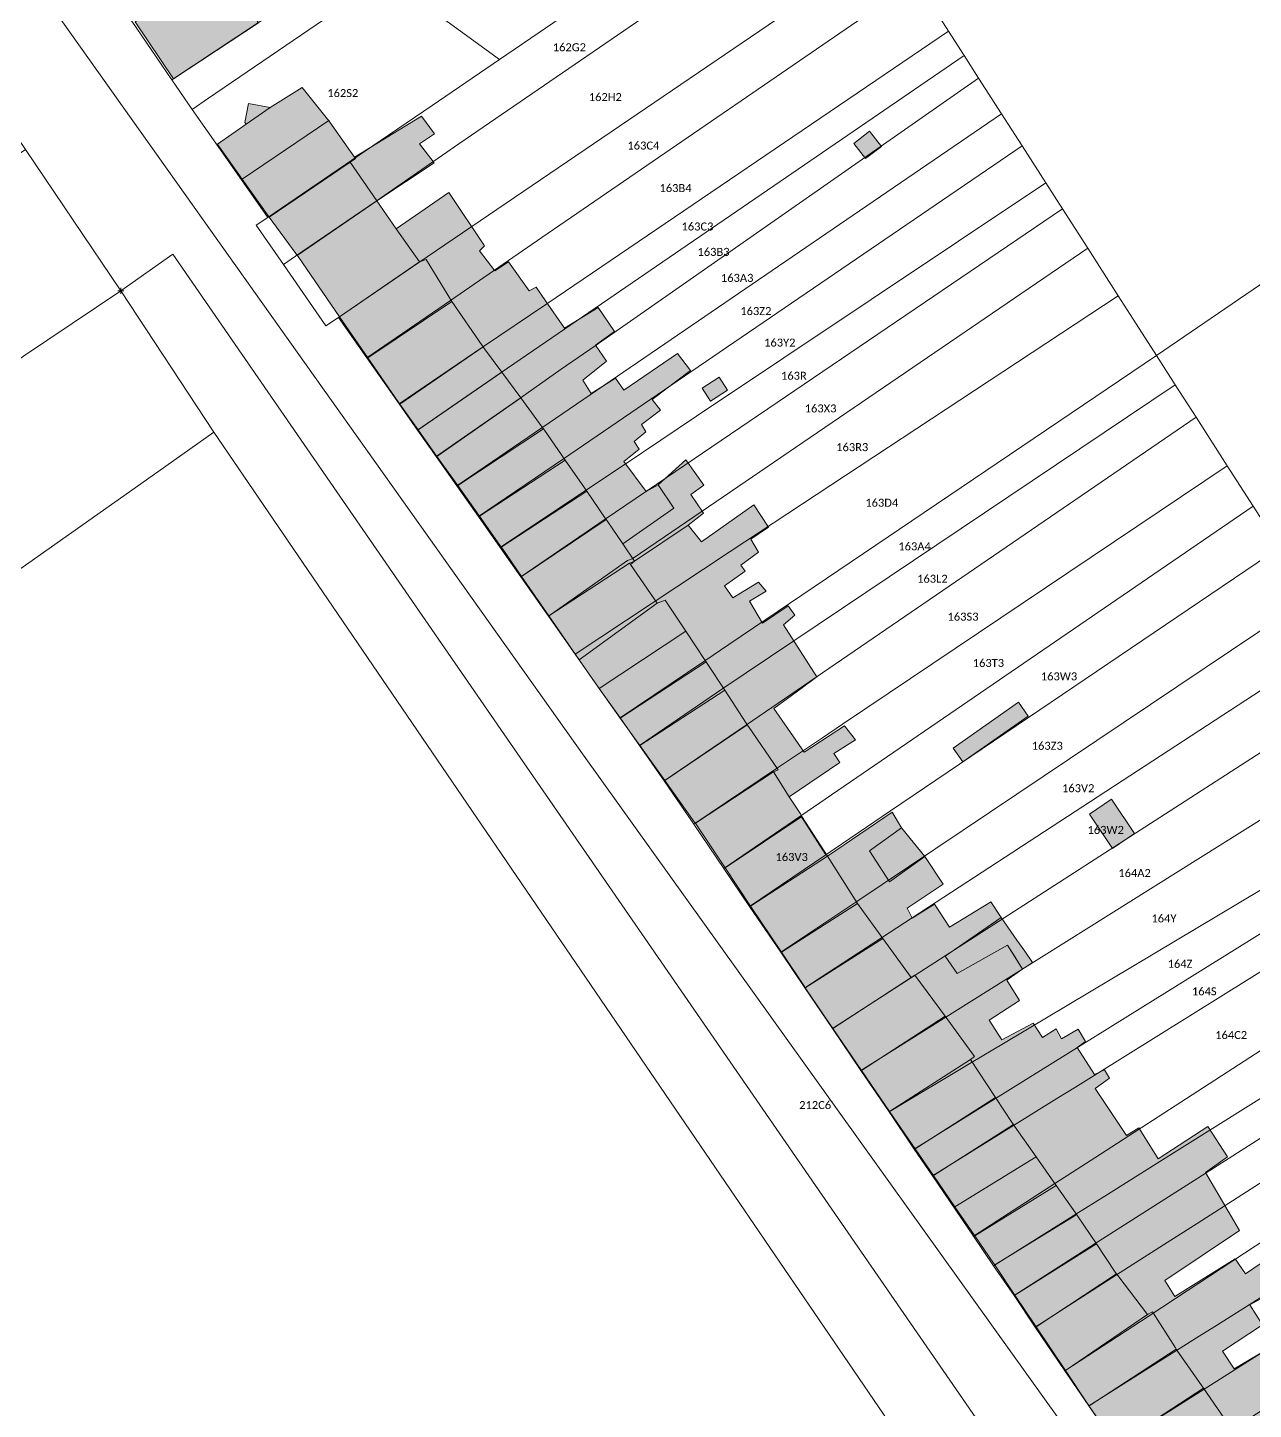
# Model space of a CAD drawing. Header units: metres. Extents: x 113120 to 240396, y 120329 to 242116.
# Drawn here: x 116581.3 to 116703.8, y 121359.2 to 121497.3 of the extents above; entities that cross this region are included whole.
import ezdxf

# ---------------------------------------------------------------- set-up
doc = ezdxf.new("R2010")
doc.units = ezdxf.units.M
doc.header["$LTSCALE"] = 3
doc.header["$PDMODE"] = 2
doc.header["$PDSIZE"] = 0.3
for name, color, linetype, lineweight in [('Bpn_CaPa', 78, 'Continuous', 0), ('Bpn_ReBu', 4, 'Continuous', 0), ('Bpt_CaNu', 7, 'Continuous', 0), ('Bpt_PrSt', 7, 'Continuous', 0), ('Hachure bâtiment', 11, 'Continuous', 0)]:
    doc.layers.add(name, color=color, linetype=linetype, lineweight=lineweight)
doc.styles.add('Legend', font='')
doc.styles.get('Legend').set_extended_font_data('Calibri')

msp = doc.modelspace()

# ---------------------------------------------------------------- hatches: boundary and pattern name
at = {"layer": 'Hachure bâtiment'}
h = msp.add_hatch(color=256, dxfattribs=at)
h.dxf.hatch_style = 1
h.paths.add_polyline_path([(116604.16, 121498.07), (116604.35, 121497.77), (116595.85, 121492.17), (116592.02, 121497.89), (116592.24, 121498.02), (116599.65, 121502.8), (116600.95, 121503.2)])
h = msp.add_hatch(color=256, dxfattribs=at)
h.dxf.hatch_style = 1
h.paths.add_polyline_path([(116611.27, 121488.16), (116611.38, 121488.02), (116602.72, 121482.15), (116600.4, 121485.46), (116600.27, 121485.64), (116603.12, 121487.65), (116605.54, 121489.3), (116608.72, 121491.32)])
h = msp.add_hatch(color=256, dxfattribs=at)
h.dxf.hatch_style = 1
h.paths.add_polyline_path([(116605.54, 121489.3), (116603.12, 121487.65), (116603.01, 121487.83), (116603.35, 121489.71)], flags=17)
h = msp.add_hatch(color=256, dxfattribs=at)
h.dxf.hatch_style = 1
h.paths.add_polyline_path([(116611.51, 121487.84), (116613.95, 121484.34), (116614.05, 121484.2), (116613.52, 121483.85), (116605.43, 121478.36), (116602.72, 121482.15), (116611.38, 121488.02)])
h = msp.add_hatch(color=256, dxfattribs=at)
h.dxf.hatch_style = 1
h.paths.add_polyline_path([(116621.95, 121486.67), (116620.47, 121485.67), (116621.92, 121483.77), (116616.19, 121480), (116613.52, 121483.85), (116614.05, 121484.2), (116613.95, 121484.34), (116620.67, 121488.45)])
h = msp.add_hatch(color=256, dxfattribs=at)
h.dxf.hatch_style = 1
h.paths.add_polyline_path([(116666.65, 121485.4), (116665.07, 121484.2), (116663.9, 121485.72), (116665.47, 121486.95)])
h = msp.add_hatch(color=256, dxfattribs=at)
h.dxf.hatch_style = 1
h.paths.add_polyline_path([(116616.19, 121480), (116608.23, 121474.53), (116608.1, 121474.71), (116605.43, 121478.36), (116613.52, 121483.85)])
h = msp.add_hatch(color=256, dxfattribs=at)
h.dxf.hatch_style = 1
h.paths.add_polyline_path([(116618.13, 121477.2), (116620.45, 121473.87), (116612.47, 121468.39), (116608.32, 121474.41), (116608.23, 121474.53), (116616.19, 121480)])
h = msp.add_hatch(color=256, dxfattribs=at)
h.dxf.hatch_style = 1
h.paths.add_polyline_path([(116626.97, 121475.5), (116626.47, 121475), (116628, 121472.97), (116629.37, 121473.89), (116631.42, 121470.97), (116632.12, 121471.35), (116633.05, 121470), (116634.95, 121467.25), (116638.32, 121469.32), (116639.97, 121466.92), (116638.05, 121465.55), (116639.15, 121463.95), (116636.8, 121462.05), (116637.62, 121460.72), (116640.05, 121462.25), (116640.9, 121461.05), (116646.25, 121464.72), (116647.57, 121463.02), (116643.72, 121460.12), (116644.57, 121459.07), (116642.67, 121457.62), (116643.1, 121456.9), (116641.92, 121455.92), (116642.44, 121455.14), (116640.9, 121453.92), (116643.12, 121450.92), (116644.31, 121451.59), (116645.9, 121449.25), (116640.79, 121445.69), (116639.22, 121447.98), (116639.12, 121448.13), (116639.03, 121448.26), (116637.19, 121450.94), (116635.02, 121454.07), (116632.97, 121457.05), (116632.87, 121457.19), (116632.73, 121457.37), (116630.59, 121460.29), (116628.7, 121462.84), (116626.97, 121465.19), (116626.83, 121465.37), (116626.73, 121465.52), (116623.7, 121469.92), (116621.12, 121474.12), (116620.45, 121473.87), (116618.13, 121477.2), (116623.4, 121480.82)])
h = msp.add_hatch(color=256, dxfattribs=at)
h.dxf.hatch_style = 1
h.paths.add_polyline_path([(116623.7, 121469.92), (116615.29, 121464.3), (116612.47, 121468.39), (116620.45, 121473.87), (116621.12, 121474.12)])
h = msp.add_hatch(color=256, dxfattribs=at)
h.dxf.hatch_style = 1
h.paths.add_polyline_path([(116626.73, 121465.52), (116626.83, 121465.37), (116618.51, 121459.64), (116618.34, 121459.88), (116615.29, 121464.3), (116623.7, 121469.92)])
h = msp.add_hatch(color=256, dxfattribs=at)
h.dxf.hatch_style = 1
h.paths.add_polyline_path([(116626.97, 121465.19), (116628.7, 121462.84), (116620.32, 121457.09), (116618.51, 121459.64), (116626.83, 121465.37)], flags=17)
h = msp.add_hatch(color=256, dxfattribs=at)
h.dxf.hatch_style = 1
h.paths.add_polyline_path([(116630.59, 121460.29), (116622.2, 121454.43), (116620.32, 121457.09), (116628.7, 121462.84)], flags=17)
h = msp.add_hatch(color=256, dxfattribs=at)
h.dxf.hatch_style = 1
h.paths.add_polyline_path([(116651.27, 121461.07), (116649.55, 121459.95), (116648.72, 121461.25), (116650.42, 121462.37)])
h = msp.add_hatch(color=256, dxfattribs=at)
h.dxf.hatch_style = 1
h.paths.add_polyline_path([(116632.73, 121457.37), (116632.87, 121457.19), (116624.28, 121451.51), (116622.2, 121454.43), (116630.59, 121460.29)], flags=17)
h = msp.add_hatch(color=256, dxfattribs=at)
h.dxf.hatch_style = 1
h.paths.add_polyline_path([(116632.97, 121457.05), (116635.02, 121454.07), (116626.45, 121448.45), (116624.28, 121451.51), (116632.87, 121457.19)], flags=17)
h = msp.add_hatch(color=256, dxfattribs=at)
h.dxf.hatch_style = 1
h.paths.add_polyline_path([(116637.19, 121450.94), (116628.64, 121445.37), (116628.51, 121445.55), (116626.45, 121448.45), (116635.02, 121454.07)])
h = msp.add_hatch(color=256, dxfattribs=at)
h.dxf.hatch_style = 1
h.paths.add_polyline_path([(116640.79, 121445.69), (116645.9, 121449.25), (116644.31, 121451.59), (116647.09, 121454.09), (116648.9, 121451.56), (116647.59, 121450.62), (116648.87, 121448.74), (116647.34, 121447.57), (116641.97, 121443.95)])
h = msp.add_hatch(color=256, dxfattribs=at)
h.dxf.hatch_style = 1
h.paths.add_polyline_path([(116639.03, 121448.26), (116639.12, 121448.13), (116630.67, 121442.43), (116628.72, 121445.25), (116628.64, 121445.37), (116637.19, 121450.94)])
h = msp.add_hatch(color=256, dxfattribs=at)
h.dxf.hatch_style = 1
h.paths.add_polyline_path([(116655.37, 121447.37), (116653.6, 121446.15), (116654.37, 121444.85), (116652.6, 121443.55), (116653.02, 121442.97), (116650.95, 121441.5), (116651.8, 121440.3), (116654.35, 121441.87), (116655.12, 121440.95), (116653.45, 121439.95), (116654.75, 121437.77), (116657.32, 121439.5), (116658, 121438.55), (116656.87, 121437.6), (116660.2, 121432.4), (116658.63, 121431.24), (116655.9, 121429.22), (116658.92, 121424.85), (116662.97, 121427.5), (116664.05, 121426.1), (116661.9, 121424.72), (116662.5, 121423.82), (116657.44, 121420.41), (116655.85, 121422.9), (116656.32, 121423.1), (116653.37, 121427.42), (116653.24, 121427.6), (116653.14, 121427.76), (116650.98, 121431.07), (116649.24, 121433.73), (116649.14, 121433.88), (116649.04, 121434.03), (116647.08, 121436.97), (116645.02, 121440.07), (116644.22, 121439.77), (116641.56, 121443.62), (116641.97, 121443.95), (116647.34, 121447.57), (116648.67, 121445.9), (116653.9, 121449.6)])
h = msp.add_hatch(color=256, dxfattribs=at)
h.dxf.hatch_style = 1
h.paths.add_polyline_path([(116639.22, 121447.98), (116640.79, 121445.69), (116641.97, 121443.95), (116641.47, 121443.75), (116633.4, 121438.48), (116630.67, 121442.43), (116639.12, 121448.13)])
h = msp.add_hatch(color=256, dxfattribs=at)
h.dxf.hatch_style = 1
h.paths.add_polyline_path([(116641.56, 121443.62), (116644.22, 121439.77), (116636.43, 121434.1), (116633.4, 121438.48), (116641.47, 121443.75)])
h = msp.add_hatch(color=256, dxfattribs=at)
h.dxf.hatch_style = 1
h.paths.add_polyline_path([(116647.08, 121436.97), (116638.43, 121431.22), (116638.25, 121431.47), (116636.43, 121434.1), (116644.22, 121439.77), (116645.02, 121440.07)])
h = msp.add_hatch(color=256, dxfattribs=at)
h.dxf.hatch_style = 1
h.paths.add_polyline_path([(116649.04, 121434.03), (116649.14, 121433.88), (116640.53, 121428.27), (116638.43, 121431.22), (116647.08, 121436.97)])
h = msp.add_hatch(color=256, dxfattribs=at)
h.dxf.hatch_style = 1
h.paths.add_polyline_path([(116649.24, 121433.73), (116650.98, 121431.07), (116642.49, 121425.54), (116640.53, 121428.27), (116649.14, 121433.88)])
h = msp.add_hatch(color=256, dxfattribs=at)
h.dxf.hatch_style = 1
h.paths.add_polyline_path([(116653.14, 121427.76), (116653.24, 121427.6), (116645, 121422.02), (116642.49, 121425.54), (116650.98, 121431.07)], flags=17)
h = msp.add_hatch(color=256, dxfattribs=at)
h.dxf.hatch_style = 1
h.paths.add_polyline_path([(116681.32, 121428.45), (116674.8, 121423.9), (116673.82, 121425.27), (116680.35, 121429.85)])
h = msp.add_hatch(color=256, dxfattribs=at)
h.dxf.hatch_style = 1
h.paths.add_polyline_path([(116653.37, 121427.42), (116656.32, 121423.1), (116655.85, 121422.9), (116648.05, 121417.75), (116647.94, 121417.9), (116645, 121422.02), (116653.24, 121427.6)])
h = msp.add_hatch(color=256, dxfattribs=at)
h.dxf.hatch_style = 1
h.paths.add_polyline_path([(116657.44, 121420.41), (116658.55, 121418.68), (116658.7, 121418.44), (116651.02, 121413.3), (116648.15, 121417.61), (116648.05, 121417.75), (116655.85, 121422.9)])
h = msp.add_hatch(color=256, dxfattribs=at)
h.dxf.hatch_style = 1
h.paths.add_polyline_path([(116668.65, 121417.3), (116665.47, 121415), (116667.47, 121411.9), (116670.99, 121414.43), (116672.82, 121411.65), (116669.22, 121409.25), (116669.72, 121408.27), (116671.95, 121409.67), (116673.45, 121407.37), (116677.4, 121409.78), (116677.6, 121409.9), (116678.64, 121408.32), (116673.02, 121404.47), (116674.22, 121402.72), (116679.27, 121405.55), (116680.75, 121403.17), (116680.45, 121402.95), (116679.2, 121402.05), (116680.45, 121400.02), (116677.42, 121398.05), (116678.7, 121396.1), (116681.82, 121397.78), (116682.77, 121396.35), (116684.12, 121397.2), (116684.65, 121396.2), (116686.32, 121397.17), (116687.07, 121395.92), (116686.22, 121395.35), (116687.97, 121392.62), (116688.97, 121393.1), (116689.47, 121392.27), (116688.02, 121391.22), (116691.17, 121386.55), (116692.4, 121387.3), (116694.32, 121384.2), (116699.3, 121387.42), (116701.25, 121384.4), (116699.07, 121382.82), (116702.45, 121377.05), (116695, 121372.05), (116696, 121370.45), (116702.02, 121374.2), (116703.05, 121372.72), (116704.72, 121373.85), (116706.2, 121371.22), (116709.42, 121373.25), (116710.17, 121372.07), (116705.7, 121368.95), (116704.95, 121370.4), (116703.5, 121369.6), (116704.75, 121367.6), (116700.77, 121364.97), (116701.92, 121363.22), (116708.86, 121367.31), (116711.45, 121363.22), (116711.92, 121362.5), (116715.37, 121364.65), (116716.82, 121362.32), (116712.87, 121359.6), (116714.77, 121356.27), (116716.5, 121357.3), (116717.45, 121355.67), (116715.62, 121354.62), (116715.92, 121354.15), (116712.3, 121351.85), (116713.4, 121350.17), (116717.5, 121352.57), (116719.85, 121349.35), (116721.65, 121345.87), (116725.35, 121347.97), (116726.75, 121345.72), (116720.7, 121341.85), (116721.15, 121341.07), (116720.65, 121340.62), (116721.92, 121338.5), (116719.27, 121336.85), (116718.02, 121338.87), (116715.4, 121337.3), (116714.45, 121336.77), (116712.1, 121339.98), (116709.85, 121343.05), (116710.6, 121343.65), (116708.27, 121346.92), (116708.07, 121346.9), (116705.65, 121350.37), (116706.2, 121350.9), (116703.96, 121354.02), (116701.9, 121356.88), (116701.79, 121357.03), (116701.66, 121357.22), (116698.85, 121361.27), (116696.27, 121364.98), (116696.14, 121365.16), (116696.06, 121365.29), (116693.77, 121368.9), (116693.25, 121368.65), (116690.28, 121372.55), (116690.17, 121372.69), (116690.04, 121372.88), (116688.16, 121375.69), (116686.26, 121378.51), (116686.18, 121378.63), (116686.05, 121378.82), (116684.14, 121381.53), (116682.14, 121384.39), (116679.97, 121387.48), (116679.87, 121387.63), (116679.74, 121387.81), (116678.07, 121390.32), (116675.55, 121394.12), (116675.97, 121394.45), (116673.03, 121398.45), (116670, 121402.57), (116669.62, 121402.32), (116666.8, 121406.22), (116664.43, 121409.5), (116664.26, 121409.74), (116661.25, 121414.45), (116667.72, 121418.87)])
h.paths.add_polyline_path([(116722.77, 121410.57), (116721.25, 121409.6), (116719.77, 121411.87), (116721.3, 121412.85)], flags=16)
h = msp.add_hatch(color=256, dxfattribs=at)
h.dxf.hatch_style = 1
h.paths.add_polyline_path([(116691.95, 121416.72), (116689.75, 121415.23), (116687.45, 121418.65), (116689.65, 121420.15)])
h = msp.add_hatch(color=256, dxfattribs=at)
h.dxf.hatch_style = 1
h.paths.add_polyline_path([(116661.25, 121414.45), (116653.57, 121409.48), (116651.02, 121413.3), (116658.7, 121418.44)])
h = msp.add_hatch(color=256, dxfattribs=at)
h.dxf.hatch_style = 1
h.paths.add_polyline_path([(116670.99, 121414.43), (116667.47, 121411.9), (116665.47, 121415), (116668.65, 121417.3)], flags=17)
h = msp.add_hatch(color=256, dxfattribs=at)
h.dxf.hatch_style = 1
h.paths.add_polyline_path([(116664.26, 121409.74), (116656.65, 121404.87), (116653.57, 121409.48), (116661.25, 121414.45)])
h = msp.add_hatch(color=256, dxfattribs=at)
h.dxf.hatch_style = 1
h.paths.add_polyline_path([(116664.43, 121409.5), (116666.8, 121406.22), (116659.03, 121401.3), (116658.95, 121401.42), (116656.65, 121404.87), (116664.26, 121409.74)])
h = msp.add_hatch(color=256, dxfattribs=at)
h.dxf.hatch_style = 1
h.paths.add_polyline_path([(116680.2, 121406.07), (116680.98, 121404.95), (116681.76, 121403.83), (116680.75, 121403.17), (116680.01, 121404.36), (116679.27, 121405.55), (116674.22, 121402.72), (116673.02, 121404.47), (116677.87, 121407.79), (116677.94, 121407.84), (116678.64, 121408.32)], flags=17)
h = msp.add_hatch(color=256, dxfattribs=at)
h.dxf.hatch_style = 1
h.paths.add_polyline_path([(116669.62, 121402.32), (116661.8, 121397.23), (116659.16, 121401.11), (116659.03, 121401.3), (116666.8, 121406.22)])
h = msp.add_hatch(color=256, dxfattribs=at)
h.dxf.hatch_style = 1
h.paths.add_polyline_path([(116673.03, 121398.45), (116664.65, 121393.05), (116661.8, 121397.23), (116669.62, 121402.32), (116670, 121402.57)], flags=17)
h = msp.add_hatch(color=256, dxfattribs=at)
h.dxf.hatch_style = 1
h.paths.add_polyline_path([(116675.97, 121394.45), (116675.55, 121394.12), (116667.47, 121388.92), (116664.65, 121393.05), (116673.03, 121398.45)], flags=17)
h = msp.add_hatch(color=256, dxfattribs=at)
h.dxf.hatch_style = 1
h.paths.add_polyline_path([(116678.07, 121390.32), (116670.02, 121385.2), (116667.47, 121388.92), (116675.55, 121394.12)], flags=17)
h = msp.add_hatch(color=256, dxfattribs=at)
h.dxf.hatch_style = 1
h.paths.add_polyline_path([(116679.74, 121387.81), (116679.87, 121387.63), (116671.86, 121382.52), (116670.02, 121385.2), (116678.07, 121390.32)], flags=17)
h = msp.add_hatch(color=256, dxfattribs=at)
h.dxf.hatch_style = 1
h.paths.add_polyline_path([(116679.97, 121387.48), (116682.14, 121384.39), (116674, 121379.39), (116671.86, 121382.52), (116679.87, 121387.63)], flags=17)
h = msp.add_hatch(color=256, dxfattribs=at)
h.dxf.hatch_style = 1
h.paths.add_polyline_path([(116684.14, 121381.53), (116675.98, 121376.51), (116674, 121379.39), (116682.14, 121384.39)], flags=17)
h = msp.add_hatch(color=256, dxfattribs=at)
h.dxf.hatch_style = 1
h.paths.add_polyline_path([(116686.05, 121378.82), (116686.18, 121378.63), (116677.98, 121373.59), (116677.86, 121373.78), (116675.98, 121376.51), (116684.14, 121381.53)], flags=17)
h = msp.add_hatch(color=256, dxfattribs=at)
h.dxf.hatch_style = 1
h.paths.add_polyline_path([(116686.26, 121378.51), (116688.16, 121375.69), (116680, 121370.58), (116678.09, 121373.44), (116677.98, 121373.59), (116686.18, 121378.63)], flags=17)
h = msp.add_hatch(color=256, dxfattribs=at)
h.dxf.hatch_style = 1
h.paths.add_polyline_path([(116690.04, 121372.88), (116690.17, 121372.69), (116682.11, 121367.42), (116680, 121370.58), (116688.16, 121375.69)], flags=17)
h = msp.add_hatch(color=256, dxfattribs=at)
h.dxf.hatch_style = 1
h.paths.add_polyline_path([(116690.28, 121372.55), (116693.25, 121368.65), (116685.05, 121363.03), (116682.11, 121367.42), (116690.17, 121372.69)], flags=17)
h = msp.add_hatch(color=256, dxfattribs=at)
h.dxf.hatch_style = 1
h.paths.add_polyline_path([(116696.06, 121365.29), (116696.14, 121365.16), (116687.41, 121359.5), (116687.29, 121359.68), (116685.05, 121363.03), (116693.25, 121368.65), (116693.77, 121368.9)], flags=17)
h = msp.add_hatch(color=256, dxfattribs=at)
h.dxf.hatch_style = 1
h.paths.add_polyline_path([(116696.27, 121364.98), (116698.85, 121361.27), (116690.13, 121355.56), (116687.5, 121359.37), (116687.41, 121359.5), (116696.14, 121365.16)], flags=17)
h = msp.add_hatch(color=256, dxfattribs=at)
h.dxf.hatch_style = 1
h.paths.add_polyline_path([(116701.66, 121357.22), (116701.79, 121357.03), (116692.95, 121351.48), (116690.13, 121355.56), (116698.85, 121361.27)], flags=17)

# ---------------------------------------------------------------- linework, layer by layer
at = {"layer": 'Bpn_CaPa'}
for points in [[(116690.33, 121470.5), (116687.28, 121475.25), (116684.76, 121479.17), (116683.08, 121481.79), (116680.72, 121485.47), (116678.66, 121488.68), (116676.36, 121492.25), (116674.91, 121494.52), (116673.35, 121496.94), (116670.11, 121502), (116667.6, 121505.92), (116671.55, 121508.64), (116677.42, 121512.7), (116721.98, 121542.57), (116722.81, 121543.13), (116740.86, 121555.71), (116769.09, 121515.72), (116694.16, 121464.53), (116692.14, 121467.67), (116690.33, 121470.5)], [(116560.82, 121514.21), (116558.99, 121516.85), (116556.46, 121520.51), (116556.29, 121520.72), (116555.04, 121522.24), (116553.79, 121523.79), (116553.63, 121524.26), (116557.04, 121528.28), (116560.36, 121532.21), (116636.93, 121424.46), (116716.79, 121312.98), (116746.55, 121272.14), (116763.22, 121266.37), (116753.72, 121256.46), (116743.29, 121269.29), (116721.23, 121296.44), (116691.51, 121335.93), (116595.79, 121474.64), (116590.59, 121470.98), (116581.06, 121485.1), (116571.45, 121499.2), (116560.82, 121514.21)], [(116605.31, 121478.33), (116616.53, 121485.98), (116621.74, 121489.53), (116628.45, 121494.1), (116660.96, 121516.26), (116663.41, 121512.44), (116624.41, 121485.67), (116616.14, 121479.96), (116608.06, 121474.44), (116606.85, 121473.61), (116604.14, 121477.54), (116605.31, 121478.33)], [(116600.08, 121513.95), (116604.54, 121507.41), (116605.42, 121506.13), (116609.01, 121500.86), (116604.36, 121497.8), (116595.7, 121492.09), (116594.7, 121493.56), (116586.56, 121505.5), (116595.27, 121510.94), (116600.08, 121513.95)], [(116612.35, 121468.33), (116611.08, 121467.47), (116606.85, 121473.61), (116608.06, 121474.44), (116616.14, 121479.96), (116624.41, 121485.67), (116663.41, 121512.44), (116667.6, 121505.92), (116627.37, 121478.56), (116620.41, 121473.81), (116612.35, 121468.33)], [(116612.35, 121468.33), (116620.41, 121473.81), (116627.37, 121478.56), (116667.6, 121505.92), (116670.11, 121502), (116632.7, 121476.31), (116623.55, 121470.03), (116615.19, 121464.28), (116612.35, 121468.33)], [(116597.73, 121489.13), (116599.37, 121490.25), (116617.13, 121502.38), (116620.67, 121499.79), (116628.45, 121494.1), (116621.74, 121489.53), (116616.53, 121485.98), (116605.31, 121478.33), (116600.1, 121485.75), (116597.73, 121489.13)], [(116618.42, 121459.69), (116615.19, 121464.28), (116623.55, 121470.03), (116632.7, 121476.31), (116670.11, 121502), (116673.35, 121496.94), (116633.18, 121469.7), (116626.77, 121465.35), (116618.42, 121459.69)], [(116618.42, 121459.69), (116626.77, 121465.35), (116633.18, 121469.7), (116673.35, 121496.94), (116674.91, 121494.52), (116634.95, 121467.14), (116628.64, 121462.81), (116620.27, 121457.07), (116618.42, 121459.69)], [(116620.27, 121457.07), (116628.64, 121462.81), (116634.95, 121467.14), (116674.91, 121494.52), (116676.36, 121492.25), (116638.01, 121465.49), (116634.64, 121463.14), (116630.52, 121460.27), (116622.14, 121454.41), (116620.27, 121457.07)], [(116622.14, 121454.41), (116630.52, 121460.27), (116634.64, 121463.14), (116638.01, 121465.49), (116676.36, 121492.25), (116678.66, 121488.68), (116637.53, 121460.59), (116632.71, 121457.3), (116624.2, 121451.48), (116622.14, 121454.41)], [(116680.72, 121485.47), (116647.59, 121462.89), (116634.85, 121454.2), (116626.36, 121448.41), (116624.2, 121451.48), (116632.71, 121457.3), (116637.53, 121460.59), (116678.66, 121488.68), (116680.72, 121485.47)], [(116628.53, 121445.32), (116626.36, 121448.41), (116634.85, 121454.2), (116647.59, 121462.89), (116680.72, 121485.47), (116683.08, 121481.79), (116648.15, 121458.44), (116641.01, 121453.66), (116637.05, 121451.02), (116628.53, 121445.32)], [(116539.42, 121457.21), (116581.06, 121485.1), (116590.59, 121470.98), (116549.01, 121443.1), (116539.42, 121457.21)], [(116628.53, 121445.32), (116637.05, 121451.02), (116641.01, 121453.66), (116648.15, 121458.44), (116683.08, 121481.79), (116684.76, 121479.17), (116644.19, 121451.64), (116639.04, 121448.14), (116630.58, 121442.4), (116628.53, 121445.32)], [(116687.28, 121475.25), (116644.97, 121446.39), (116641.73, 121444.19), (116641.25, 121444.04), (116633.35, 121438.47), (116630.58, 121442.4), (116639.04, 121448.14), (116644.19, 121451.64), (116684.76, 121479.17), (116687.28, 121475.25)], [(116753.72, 121256.46), (116752.37, 121255.05), (116749.44, 121251.99), (116747.29, 121249.75), (116713.01, 121291), (116599.89, 121456.84), (116590.59, 121470.98), (116595.79, 121474.64), (116691.51, 121335.93), (116721.23, 121296.44), (116743.29, 121269.29), (116753.72, 121256.46)], [(116687.28, 121475.25), (116690.33, 121470.5), (116651.54, 121444.92), (116646.2, 121441.39), (116636.03, 121434.66), (116633.35, 121438.47), (116641.25, 121444.04), (116641.73, 121444.19), (116644.97, 121446.39), (116687.28, 121475.25)], [(116694.16, 121464.53), (116651.39, 121435.63), (116648.98, 121434), (116640.51, 121428.28), (116638.43, 121431.24), (116636.03, 121434.66), (116646.2, 121441.39), (116651.54, 121444.92), (116690.33, 121470.5), (116692.14, 121467.67), (116694.16, 121464.53)], [(116694.16, 121464.53), (116696.04, 121461.59), (116650.8, 121431.23), (116642.45, 121425.53), (116640.51, 121428.28), (116648.98, 121434), (116651.39, 121435.63), (116694.16, 121464.53)], [(116698.12, 121458.35), (116653.15, 121427.61), (116644.93, 121422), (116642.45, 121425.53), (116650.8, 121431.23), (116696.04, 121461.59), (116698.12, 121458.35)], [(116698.12, 121458.35), (116701.24, 121453.5), (116662.76, 121427.66), (116660.76, 121426.31), (116656.16, 121423.22), (116647.88, 121417.66), (116644.93, 121422), (116653.15, 121427.61), (116698.12, 121458.35)], [(116658.58, 121418.5), (116650.88, 121413.24), (116647.88, 121417.66), (116656.16, 121423.22), (116660.76, 121426.31), (116662.76, 121427.66), (116701.24, 121453.5), (116703.82, 121449.47), (116658.58, 121418.5)], [(116658.58, 121418.5), (116703.82, 121449.47), (116706.48, 121445.34), (116667.57, 121418.99), (116661.08, 121414.59), (116658.58, 121418.5)], [(116709.64, 121440.41), (116664.09, 121409.88), (116656.58, 121404.85), (116653.46, 121409.44), (116661.08, 121414.59), (116667.57, 121418.99), (116706.48, 121445.34), (116709.64, 121440.41)], [(116709.64, 121440.41), (116712.38, 121436.14), (116666.66, 121406.3), (116658.99, 121401.3), (116656.58, 121404.85), (116664.09, 121409.88), (116709.64, 121440.41)], [(116658.99, 121401.3), (116666.66, 121406.3), (116712.38, 121436.14), (116715.23, 121431.69), (116677.89, 121407.63), (116669.57, 121402.27), (116661.76, 121397.23), (116658.99, 121401.3)], [(116664.6, 121393.04), (116661.76, 121397.23), (116669.57, 121402.27), (116677.89, 121407.63), (116715.23, 121431.69), (116718.4, 121426.76), (116680.7, 121403.13), (116679.08, 121402.12), (116664.6, 121393.04)], [(116721.84, 121421.4), (116678.86, 121395.74), (116675.66, 121393.83), (116667.41, 121388.9), (116664.6, 121393.04), (116679.08, 121402.12), (116680.7, 121403.13), (116718.4, 121426.76), (116721.84, 121421.4)], [(116721.84, 121421.4), (116723.64, 121418.6), (116678.06, 121390.22), (116669.94, 121385.18), (116667.41, 121388.9), (116675.66, 121393.83), (116678.86, 121395.74), (116721.84, 121421.4)], [(116653.46, 121409.44), (116650.88, 121413.24), (116658.58, 121418.5), (116661.08, 121414.59), (116653.46, 121409.44)], [(116669.94, 121385.18), (116678.06, 121390.22), (116723.64, 121418.6), (116725.38, 121415.88), (116687.93, 121392.55), (116686.05, 121391.38), (116684.19, 121390.23), (116679.85, 121387.52), (116671.77, 121382.49), (116669.94, 121385.18)], [(116728.73, 121410.67), (116687.99, 121384.31), (116683.98, 121381.72), (116675.86, 121376.46), (116671.77, 121382.49), (116679.85, 121387.52), (116684.19, 121390.23), (116686.05, 121391.38), (116687.93, 121392.55), (116725.38, 121415.88), (116728.73, 121410.67)], [(116731.14, 121406.91), (116696.73, 121385.33), (116695.66, 121384.66), (116689, 121380.48), (116686.08, 121378.66), (116677.87, 121373.51), (116675.86, 121376.46), (116683.98, 121381.72), (116687.99, 121384.31), (116728.73, 121410.67), (116731.14, 121406.91)], [(116687.4, 121359.51), (116685, 121363.02), (116693.32, 121368.45), (116696.06, 121370.23), (116737.24, 121397.29), (116757.76, 121410.93), (116760.65, 121406.71), (116706.08, 121371.3), (116703.41, 121369.62), (116699.98, 121367.45), (116698.41, 121366.46), (116687.4, 121359.51)], [(116731.14, 121406.91), (116732.81, 121404.31), (116697.55, 121381.8), (116688.04, 121375.74), (116679.91, 121370.55), (116677.87, 121373.51), (116686.08, 121378.66), (116689, 121380.48), (116695.66, 121384.66), (116696.73, 121385.33), (116731.14, 121406.91)], [(116687.4, 121359.51), (116698.41, 121366.46), (116699.98, 121367.45), (116703.41, 121369.62), (116706.08, 121371.3), (116760.65, 121406.71), (116763.41, 121402.68), (116732.63, 121382.55), (116701.93, 121363.07), (116690.1, 121355.57), (116687.4, 121359.51)], [(116732.81, 121404.31), (116734.8, 121401.21), (116698.21, 121377.75), (116695.22, 121375.84), (116690.16, 121372.6), (116682.02, 121367.38), (116679.91, 121370.55), (116688.04, 121375.74), (116697.55, 121381.8), (116732.81, 121404.31)], [(116737.24, 121397.29), (116696.06, 121370.23), (116693.32, 121368.45), (116685, 121363.02), (116682.02, 121367.38), (116690.16, 121372.6), (116695.22, 121375.84), (116698.21, 121377.75), (116734.8, 121401.21), (116737.24, 121397.29)], [(116735.38, 121378.76), (116713.57, 121364.75), (116711.36, 121363.33), (116708.07, 121361.22), (116704.61, 121359), (116692.9, 121351.47), (116690.1, 121355.57), (116701.93, 121363.07), (116732.63, 121382.55), (116735.38, 121378.76)]]:
    msp.add_lwpolyline(points, close=True, dxfattribs=at)
for points in [[(116660.96, 121516.26), (116628.45, 121494.1), (116620.67, 121499.79)], [(116805.9, 121441.65), (116757.76, 121410.93), (116737.24, 121397.29), (116734.8, 121401.21), (116732.81, 121404.31), (116731.14, 121406.91), (116728.73, 121410.67), (116725.38, 121415.88), (116723.64, 121418.6), (116721.84, 121421.4), (116718.4, 121426.76), (116715.23, 121431.69), (116712.38, 121436.14), (116709.64, 121440.41), (116706.48, 121445.34), (116703.82, 121449.47), (116701.24, 121453.5), (116698.12, 121458.35), (116696.04, 121461.59), (116694.16, 121464.53), (116769.09, 121515.72)], [(116617.13, 121502.38), (116599.37, 121490.25), (116597.73, 121489.13), (116595.7, 121492.09), (116604.36, 121497.8)], [(116569.34, 121497.78), (116532.84, 121473.29), (116539.42, 121457.21), (116549.01, 121443.1), (116590.59, 121470.98), (116599.89, 121456.84), (116594.29, 121452.89), (116551.83, 121422.95), (116551.39, 121423.5), (116523.61, 121458.63), (116525.01, 121461.55), (116527.77, 121467.26), (116529.71, 121471.29), (116525.1, 121474.62), (116525.1, 121474.62), (116527.33, 121478.09), (116529.59, 121481.6), (116531.25, 121484.18), (116532.49, 121486.1), (116535.1, 121490.17), (116536.94, 121493.03), (116539.15, 121496.47), (116541.44, 121500.02)], [(116551.83, 121422.95), (116594.29, 121452.89), (116599.89, 121456.84), (116713.01, 121291), (116747.29, 121249.75)]]:
    msp.add_lwpolyline(points, dxfattribs=at)
at = {"layer": 'Bpn_ReBu'}
for points in [[(116604.16, 121498.07), (116604.35, 121497.77), (116595.85, 121492.17), (116592.02, 121497.89), (116592.24, 121498.02), (116599.65, 121502.8), (116600.95, 121503.2), (116604.16, 121498.07)], [(116611.27, 121488.16), (116611.38, 121488.02), (116602.72, 121482.15), (116600.4, 121485.46), (116600.27, 121485.64), (116603.12, 121487.65), (116605.54, 121489.3), (116608.72, 121491.32), (116611.27, 121488.16)], [(116605.54, 121489.3), (116603.12, 121487.65), (116603.01, 121487.83), (116603.35, 121489.71), (116605.54, 121489.3)], [(116611.51, 121487.84), (116613.95, 121484.34), (116614.05, 121484.2), (116613.52, 121483.85), (116605.43, 121478.36), (116602.72, 121482.15), (116611.38, 121488.02), (116611.51, 121487.84)], [(116621.95, 121486.67), (116620.47, 121485.67), (116621.92, 121483.77), (116616.19, 121480), (116613.52, 121483.85), (116614.05, 121484.2), (116613.95, 121484.34), (116620.67, 121488.45), (116621.95, 121486.67)], [(116666.65, 121485.4), (116665.07, 121484.2), (116663.9, 121485.72), (116665.47, 121486.95), (116666.65, 121485.4)], [(116616.19, 121480), (116608.23, 121474.53), (116608.1, 121474.71), (116605.43, 121478.36), (116613.52, 121483.85), (116616.19, 121480)], [(116618.13, 121477.2), (116620.45, 121473.87), (116612.47, 121468.39), (116608.32, 121474.41), (116608.23, 121474.53), (116616.19, 121480), (116618.13, 121477.2)], [(116626.97, 121475.5), (116626.47, 121475), (116628, 121472.97), (116629.37, 121473.89), (116631.42, 121470.97), (116632.12, 121471.35), (116633.05, 121470), (116634.95, 121467.25), (116638.32, 121469.32), (116639.97, 121466.92), (116638.05, 121465.55), (116639.15, 121463.95), (116636.8, 121462.05), (116637.62, 121460.72), (116640.05, 121462.25), (116640.9, 121461.05), (116646.25, 121464.72), (116647.57, 121463.02), (116643.72, 121460.12), (116644.57, 121459.07), (116642.67, 121457.62), (116643.1, 121456.9), (116641.92, 121455.92), (116642.44, 121455.14), (116640.9, 121453.92), (116643.12, 121450.92), (116644.31, 121451.59), (116645.9, 121449.25), (116640.79, 121445.69), (116639.22, 121447.98), (116639.12, 121448.13), (116639.03, 121448.26), (116637.19, 121450.94), (116635.02, 121454.07), (116632.97, 121457.05), (116632.87, 121457.19), (116632.73, 121457.37), (116630.59, 121460.29), (116628.7, 121462.84), (116626.97, 121465.19), (116626.83, 121465.37), (116626.73, 121465.52), (116623.7, 121469.92), (116621.12, 121474.12), (116620.45, 121473.87), (116618.13, 121477.2), (116623.4, 121480.82), (116626.97, 121475.5)], [(116623.7, 121469.92), (116615.29, 121464.3), (116612.47, 121468.39), (116620.45, 121473.87), (116621.12, 121474.12), (116623.7, 121469.92)], [(116626.73, 121465.52), (116626.83, 121465.37), (116618.51, 121459.64), (116618.34, 121459.88), (116615.29, 121464.3), (116623.7, 121469.92), (116626.73, 121465.52)], [(116626.97, 121465.19), (116628.7, 121462.84), (116620.32, 121457.09), (116618.51, 121459.64), (116626.83, 121465.37), (116626.97, 121465.19)], [(116630.59, 121460.29), (116622.2, 121454.43), (116620.32, 121457.09), (116628.7, 121462.84), (116630.59, 121460.29)], [(116651.27, 121461.07), (116649.55, 121459.95), (116648.72, 121461.25), (116650.42, 121462.37), (116651.27, 121461.07)], [(116632.73, 121457.37), (116632.87, 121457.19), (116624.28, 121451.51), (116622.2, 121454.43), (116630.59, 121460.29), (116632.73, 121457.37)], [(116632.97, 121457.05), (116635.02, 121454.07), (116626.45, 121448.45), (116624.28, 121451.51), (116632.87, 121457.19), (116632.97, 121457.05)], [(116637.19, 121450.94), (116628.64, 121445.37), (116628.51, 121445.55), (116626.45, 121448.45), (116635.02, 121454.07), (116637.19, 121450.94)], [(116640.79, 121445.69), (116645.9, 121449.25), (116644.31, 121451.59), (116647.09, 121454.09), (116648.9, 121451.56), (116647.59, 121450.62), (116648.87, 121448.74), (116647.34, 121447.57), (116641.97, 121443.95), (116640.79, 121445.69)], [(116639.03, 121448.26), (116639.12, 121448.13), (116630.67, 121442.43), (116628.72, 121445.25), (116628.64, 121445.37), (116637.19, 121450.94), (116639.03, 121448.26)], [(116655.37, 121447.37), (116653.6, 121446.15), (116654.37, 121444.85), (116652.6, 121443.55), (116653.02, 121442.97), (116650.95, 121441.5), (116651.8, 121440.3), (116654.35, 121441.87), (116655.12, 121440.95), (116653.45, 121439.95), (116654.75, 121437.77), (116657.32, 121439.5), (116658, 121438.55), (116656.87, 121437.6), (116660.2, 121432.4), (116658.63, 121431.24), (116655.9, 121429.22), (116658.92, 121424.85), (116662.97, 121427.5), (116664.05, 121426.1), (116661.9, 121424.72), (116662.5, 121423.82), (116657.44, 121420.41), (116655.85, 121422.9), (116656.32, 121423.1), (116653.37, 121427.42), (116653.24, 121427.6), (116653.14, 121427.76), (116650.98, 121431.07), (116649.24, 121433.73), (116649.14, 121433.88), (116649.04, 121434.03), (116647.08, 121436.97), (116645.02, 121440.07), (116644.22, 121439.77), (116641.56, 121443.62), (116641.97, 121443.95), (116647.34, 121447.57), (116648.67, 121445.9), (116653.9, 121449.6), (116655.37, 121447.37)], [(116639.22, 121447.98), (116640.79, 121445.69), (116641.97, 121443.95), (116641.47, 121443.75), (116633.4, 121438.48), (116630.67, 121442.43), (116639.12, 121448.13), (116639.22, 121447.98)], [(116641.56, 121443.62), (116644.22, 121439.77), (116636.43, 121434.1), (116633.4, 121438.48), (116641.47, 121443.75), (116641.56, 121443.62)], [(116647.08, 121436.97), (116638.43, 121431.22), (116638.25, 121431.47), (116636.43, 121434.1), (116644.22, 121439.77), (116645.02, 121440.07), (116647.08, 121436.97)], [(116649.04, 121434.03), (116649.14, 121433.88), (116640.53, 121428.27), (116638.43, 121431.22), (116647.08, 121436.97), (116649.04, 121434.03)], [(116649.24, 121433.73), (116650.98, 121431.07), (116642.49, 121425.54), (116640.53, 121428.27), (116649.14, 121433.88), (116649.24, 121433.73)], [(116653.14, 121427.76), (116653.24, 121427.6), (116645, 121422.02), (116642.49, 121425.54), (116650.98, 121431.07), (116653.14, 121427.76)], [(116681.32, 121428.45), (116674.8, 121423.9), (116673.82, 121425.27), (116680.35, 121429.85), (116681.32, 121428.45)], [(116653.37, 121427.42), (116656.32, 121423.1), (116655.85, 121422.9), (116648.05, 121417.75), (116647.94, 121417.9), (116645, 121422.02), (116653.24, 121427.6), (116653.37, 121427.42)], [(116657.44, 121420.41), (116658.55, 121418.68), (116658.7, 121418.44), (116651.02, 121413.3), (116648.15, 121417.61), (116648.05, 121417.75), (116655.85, 121422.9), (116657.44, 121420.41)], [(116691.95, 121416.72), (116689.75, 121415.23), (116687.45, 121418.65), (116689.65, 121420.15), (116691.95, 121416.72)], [(116661.25, 121414.45), (116653.57, 121409.48), (116651.02, 121413.3), (116658.7, 121418.44), (116661.25, 121414.45)], [(116670.99, 121414.43), (116667.47, 121411.9), (116665.47, 121415), (116668.65, 121417.3), (116670.99, 121414.43)], [(116664.26, 121409.74), (116656.65, 121404.87), (116653.57, 121409.48), (116661.25, 121414.45), (116664.26, 121409.74)], [(116664.43, 121409.5), (116666.8, 121406.22), (116659.03, 121401.3), (116658.95, 121401.42), (116656.65, 121404.87), (116664.26, 121409.74), (116664.43, 121409.5)], [(116680.2, 121406.07), (116680.98, 121404.95), (116681.76, 121403.83), (116680.75, 121403.17), (116680.01, 121404.36), (116679.27, 121405.55), (116674.22, 121402.72), (116673.02, 121404.47), (116677.87, 121407.79), (116677.94, 121407.84), (116678.64, 121408.32), (116680.2, 121406.07)], [(116669.62, 121402.32), (116661.8, 121397.23), (116659.16, 121401.11), (116659.03, 121401.3), (116666.8, 121406.22), (116669.62, 121402.32)], [(116673.03, 121398.45), (116664.65, 121393.05), (116661.8, 121397.23), (116669.62, 121402.32), (116670, 121402.57), (116673.03, 121398.45)], [(116675.97, 121394.45), (116675.55, 121394.12), (116667.47, 121388.92), (116664.65, 121393.05), (116673.03, 121398.45), (116675.97, 121394.45)], [(116678.07, 121390.32), (116670.02, 121385.2), (116667.47, 121388.92), (116675.55, 121394.12), (116678.07, 121390.32)], [(116679.74, 121387.81), (116679.87, 121387.63), (116671.86, 121382.52), (116670.02, 121385.2), (116678.07, 121390.32), (116679.74, 121387.81)], [(116679.97, 121387.48), (116682.14, 121384.39), (116674, 121379.39), (116671.86, 121382.52), (116679.87, 121387.63), (116679.97, 121387.48)], [(116684.14, 121381.53), (116675.98, 121376.51), (116674, 121379.39), (116682.14, 121384.39), (116684.14, 121381.53)], [(116686.05, 121378.82), (116686.18, 121378.63), (116677.98, 121373.59), (116677.86, 121373.78), (116675.98, 121376.51), (116684.14, 121381.53), (116686.05, 121378.82)], [(116686.26, 121378.51), (116688.16, 121375.69), (116680, 121370.58), (116678.09, 121373.44), (116677.98, 121373.59), (116686.18, 121378.63), (116686.26, 121378.51)], [(116690.04, 121372.88), (116690.17, 121372.69), (116682.11, 121367.42), (116680, 121370.58), (116688.16, 121375.69), (116690.04, 121372.88)], [(116690.28, 121372.55), (116693.25, 121368.65), (116685.05, 121363.03), (116682.11, 121367.42), (116690.17, 121372.69), (116690.28, 121372.55)], [(116696.06, 121365.29), (116696.14, 121365.16), (116687.41, 121359.5), (116687.29, 121359.68), (116685.05, 121363.03), (116693.25, 121368.65), (116693.77, 121368.9), (116696.06, 121365.29)], [(116696.27, 121364.98), (116698.85, 121361.27), (116690.13, 121355.56), (116687.5, 121359.37), (116687.41, 121359.5), (116696.14, 121365.16), (116696.27, 121364.98)], [(116701.66, 121357.22), (116701.79, 121357.03), (116692.95, 121351.48), (116690.13, 121355.56), (116698.85, 121361.27), (116701.66, 121357.22)]]:
    msp.add_lwpolyline(points, close=True, dxfattribs=at)
for points in [[(116701.66, 121357.22), (116698.85, 121361.27), (116696.27, 121364.98), (116696.14, 121365.16), (116696.06, 121365.29), (116693.77, 121368.9), (116693.25, 121368.65), (116690.28, 121372.55), (116690.17, 121372.69), (116690.04, 121372.88), (116688.16, 121375.69), (116686.26, 121378.51), (116686.18, 121378.63), (116686.05, 121378.82), (116684.14, 121381.53), (116682.14, 121384.39), (116679.97, 121387.48), (116679.87, 121387.63), (116679.74, 121387.81), (116678.07, 121390.32), (116675.55, 121394.12), (116675.97, 121394.45), (116673.03, 121398.45), (116670, 121402.57), (116669.62, 121402.32), (116666.8, 121406.22), (116664.43, 121409.5), (116664.26, 121409.74), (116661.25, 121414.45), (116667.72, 121418.87), (116668.65, 121417.3), (116668.65, 121417.3), (116665.47, 121415), (116667.47, 121411.9), (116670.99, 121414.43), (116672.82, 121411.65), (116669.22, 121409.25), (116669.72, 121408.27), (116671.95, 121409.67), (116673.45, 121407.37), (116677.4, 121409.78), (116677.6, 121409.9), (116678.64, 121408.32), (116673.02, 121404.47), (116674.22, 121402.72), (116679.27, 121405.55), (116680.75, 121403.17), (116680.45, 121402.95), (116679.2, 121402.05), (116680.45, 121400.02), (116677.42, 121398.05), (116678.7, 121396.1), (116681.82, 121397.78), (116682.77, 121396.35), (116684.12, 121397.2), (116684.65, 121396.2), (116686.32, 121397.17), (116687.07, 121395.92), (116686.22, 121395.35), (116687.97, 121392.62), (116688.97, 121393.1), (116689.47, 121392.27), (116688.02, 121391.22), (116691.17, 121386.55), (116692.4, 121387.3), (116694.32, 121384.2), (116699.3, 121387.42), (116701.25, 121384.4), (116699.07, 121382.82), (116702.45, 121377.05), (116695, 121372.05), (116696, 121370.45), (116702.02, 121374.2), (116703.05, 121372.72), (116704.72, 121373.85)], [(116704.95, 121370.4), (116703.5, 121369.6), (116704.75, 121367.6), (116700.77, 121364.97), (116701.92, 121363.22), (116708.86, 121367.31)]]:
    msp.add_lwpolyline(points, dxfattribs=at)
at = {"layer": 'Bpt_PrSt'}
msp.add_point((116590.59, 121470.98), dxfattribs=at)

# ---------------------------------------------------------------- texts
at = {"layer": 'Bpt_CaNu', "char_height": 0.8, "attachment_point": 7, "style": 'Legend'}
for s, insert in [('162G2', (116633.79, 121494.93)), ('162S2', (116611.24, 121490.35)), ('162H2', (116637.39, 121489.95)), ('163C4', (116641.25, 121485.1)), ('163B4', (116644.46, 121480.85)), ('163C3', (116646.66, 121477.01)), ('163B3', (116648.26, 121474.47)), ('163A3', (116650.6, 121471.87)), ('163Z2', (116652.54, 121468.55)), ('163Y2', (116654.92, 121465.4)), ('163R', (116656.61, 121462.09)), ('163X3', (116658.98, 121458.82)), ('163R3', (116662.13, 121454.95)), ('163D4', (116665.04, 121449.39)), ('163A4', (116668.34, 121445.03)), ('163L2', (116670.22, 121441.79)), ('163S3', (116673.26, 121438)), ('163T3', (116675.78, 121433.37)), ('163W3', (116682.59, 121432.03)), ('163Z3', (116681.68, 121425.09)), ('163V2', (116684.71, 121420.85)), ('163W2', (116687.26, 121416.68)), ('163V3', (116656.06, 121413.97)), ('164A2', (116690.34, 121412.37)), ('164Y', (116693.65, 121407.83)), ('164Z', (116695.27, 121403.29)), ('164S', (116697.7, 121400.54)), ('164C2', (116700.03, 121396.17)), ('212C6', (116658.43, 121389.17))]:
    msp.add_mtext(s, dxfattribs=dict(at, insert=insert))

doc.saveas('drawing.dxf')
